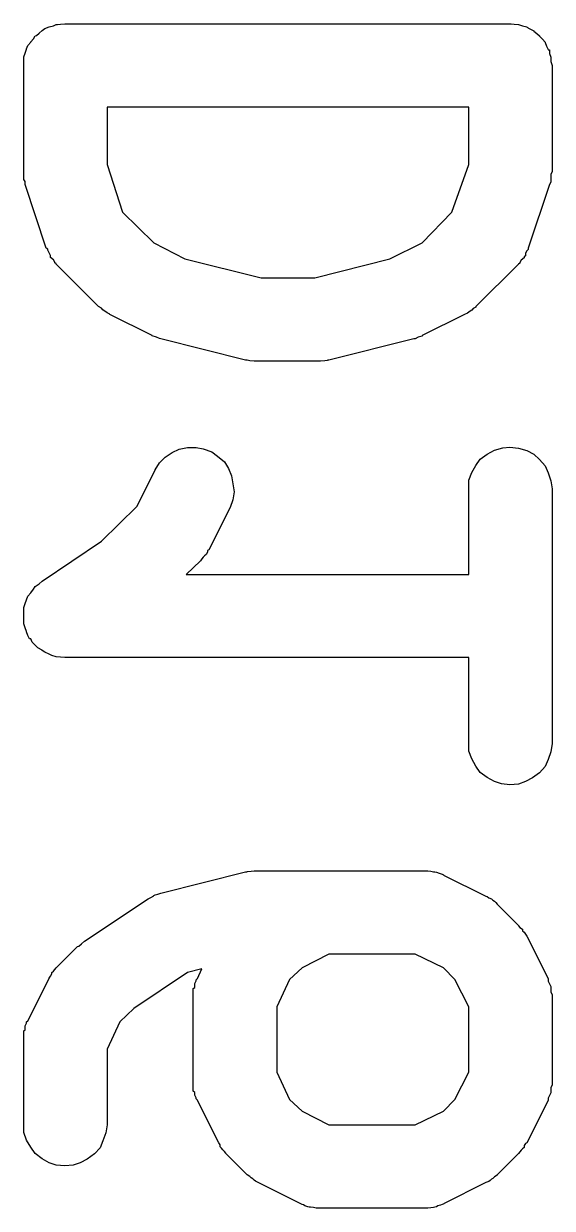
# Model space of a CAD drawing. Extents: x 0.4 to 23, y -16.1 to -0.4.
# Drawn here: x 14.4931 to 14.5305, y -2.0114 to -1.9276 of the extents above; entities that cross this region are included whole.
import ezdxf

# ---------------------------------------------------------------- set-up
doc = ezdxf.new("R2010")
doc.units = 0
doc.header["$MEASUREMENT"] = 0
doc.layers.add('BLACK', color=7, linetype='CONTINUOUS')

msp = doc.modelspace()

# ---------------------------------------------------------------- linework, layer by layer
at = {"layer": 'BLACK', "linetype": 'CONTINUOUS'}
for p, q in [((14.4944, -1.92803), (14.4946, -1.9279)), ((14.4946, -1.9279), (14.4949, -1.92777)), ((14.4949, -1.92777), (14.4952, -1.92769)), ((14.4949, -1.92777), (14.4949, -1.92777)), ((14.4949, -1.92777), (14.4949, -1.92777)), ((14.4952, -1.92769), (14.4954, -1.92761)), ((14.4954, -1.92761), (14.4955, -1.92761)), ((14.4955, -1.9276), (14.4957, -1.92758)), ((14.4955, -1.92761), (14.4955, -1.9276)), ((14.4957, -1.92758), (14.496, -1.92755)), ((14.496, -1.92755), (14.5275, -1.92755)), ((14.5275, -1.92755), (14.5275, -1.92755)), ((14.5275, -1.92755), (14.5275, -1.92755)), ((14.5275, -1.92755), (14.5276, -1.92755)), ((14.5275, -1.92755), (14.5275, -1.92755)), ((14.5276, -1.92755), (14.5278, -1.92758)), ((14.5278, -1.92758), (14.5281, -1.92761)), ((14.5281, -1.92761), (14.5281, -1.92761)), ((14.5281, -1.92761), (14.5281, -1.92761)), ((14.5281, -1.92761), (14.5284, -1.9277)), ((14.5284, -1.9277), (14.5287, -1.92778)), ((14.5287, -1.92778), (14.5287, -1.92779)), ((14.5287, -1.92779), (14.5287, -1.92779)), ((14.5287, -1.92779), (14.5289, -1.92792)), ((14.5289, -1.92792), (14.5292, -1.92805)), ((14.4934, -1.9291), (14.4936, -1.92885)), ((14.4936, -1.92883), (14.4938, -1.92862)), ((14.4936, -1.92884), (14.4936, -1.92883)), ((14.4936, -1.92885), (14.4936, -1.92884)), ((14.4938, -1.92862), (14.4939, -1.92841)), ((14.4939, -1.9284), (14.494, -1.92839)), ((14.4939, -1.92841), (14.4939, -1.9284)), ((14.494, -1.92839), (14.4942, -1.92822)), ((14.4942, -1.92822), (14.4944, -1.92804)), ((14.4944, -1.92804), (14.4944, -1.92803)), ((14.4944, -1.92804), (14.4944, -1.92804)), ((14.5292, -1.92805), (14.5292, -1.92806)), ((14.5292, -1.92806), (14.5292, -1.92807)), ((14.5292, -1.92807), (14.5294, -1.92825)), ((14.5294, -1.92825), (14.5296, -1.92842)), ((14.5296, -1.92842), (14.5296, -1.92843)), ((14.5296, -1.92843), (14.5296, -1.92844)), ((14.5296, -1.92844), (14.5298, -1.92865)), ((14.5298, -1.92865), (14.53, -1.92887)), ((14.4931, -1.92989), (14.4932, -1.92963)), ((14.4932, -1.92963), (14.4933, -1.92936)), ((14.4933, -1.92934), (14.4934, -1.9291)), ((14.4933, -1.92935), (14.4933, -1.92934)), ((14.4933, -1.92936), (14.4933, -1.92935)), ((14.53, -1.92887), (14.53, -1.92888)), ((14.53, -1.92888), (14.53, -1.92889)), ((14.53, -1.92889), (14.5301, -1.92913)), ((14.5301, -1.92913), (14.5302, -1.92938)), ((14.5302, -1.92938), (14.5302, -1.92939)), ((14.5302, -1.92939), (14.5303, -1.9294)), ((14.5303, -1.9294), (14.5303, -1.92966)), ((14.5303, -1.92966), (14.5304, -1.92993)), ((14.4931, -1.9299), (14.4931, -1.92989)), ((14.4931, -1.92991), (14.4931, -1.9299)), ((14.4931, -1.93018), (14.4931, -1.92991)), ((14.4931, -1.93046), (14.4931, -1.93018)), ((14.4931, -1.93048), (14.4931, -1.93046)), ((14.4931, -1.9305), (14.4931, -1.93048)), ((14.4931, -1.93048), (14.4931, -1.93048)), ((14.4931, -1.93048), (14.4931, -1.93048)), ((14.4931, -1.938), (14.4931, -1.9305)), ((14.5304, -1.92993), (14.5304, -1.92994)), ((14.5304, -1.92994), (14.5304, -1.92995)), ((14.5304, -1.92995), (14.5304, -1.93023)), ((14.5304, -1.93023), (14.5305, -1.9305)), ((14.5305, -1.9305), (14.5305, -1.938)), ((14.499, -1.93346), (14.499, -1.93752)), ((14.5246, -1.93346), (14.499, -1.93346)), ((14.5246, -1.93752), (14.5246, -1.93346)), ((14.4931, -1.93817), (14.4931, -1.938)), ((14.499, -1.93752), (14.5001, -1.94091)), ((14.5234, -1.94091), (14.5246, -1.93752)), ((14.5305, -1.93804), (14.5304, -1.93821)), ((14.5305, -1.938), (14.5305, -1.93804)), ((14.4931, -1.93833), (14.4931, -1.93817)), ((14.4931, -1.93845), (14.4931, -1.93833)), ((14.4931, -1.93858), (14.4931, -1.93845)), ((14.4932, -1.93873), (14.4931, -1.93858)), ((14.4932, -1.9389), (14.4932, -1.93873)), ((14.4932, -1.93894), (14.4932, -1.9389)), ((14.5304, -1.93877), (14.5303, -1.93894)), ((14.5304, -1.93821), (14.5304, -1.93837)), ((14.5304, -1.93837), (14.5304, -1.93849)), ((14.5304, -1.93849), (14.5304, -1.93862)), ((14.5304, -1.93862), (14.5304, -1.93877)), ((14.4947, -1.94344), (14.4932, -1.93894)), ((14.5303, -1.93894), (14.5288, -1.94344)), ((14.5001, -1.94091), (14.5023, -1.94307)), ((14.5213, -1.94307), (14.5234, -1.94091)), ((14.5023, -1.94307), (14.5045, -1.94421)), ((14.519, -1.94421), (14.5213, -1.94307)), ((14.4948, -1.94351), (14.4947, -1.94344)), ((14.4948, -1.9436), (14.4948, -1.94351)), ((14.4949, -1.94378), (14.4948, -1.9436)), ((14.495, -1.94396), (14.4949, -1.94378)), ((14.495, -1.94403), (14.495, -1.94396)), ((14.5287, -1.94364), (14.5286, -1.94381)), ((14.5286, -1.94381), (14.5286, -1.944)), ((14.5288, -1.94355), (14.5287, -1.94364)), ((14.5288, -1.94344), (14.5288, -1.94347)), ((14.5288, -1.94347), (14.5288, -1.94355)), ((14.495, -1.94411), (14.495, -1.94403)), ((14.4952, -1.94427), (14.495, -1.94411)), ((14.4953, -1.94443), (14.4952, -1.94427)), ((14.4953, -1.94449), (14.4953, -1.94443)), ((14.4954, -1.94456), (14.4953, -1.94449)), ((14.4954, -1.94459), (14.4954, -1.94456)), ((14.4984, -1.94759), (14.4954, -1.94459)), ((14.5045, -1.94421), (14.5099, -1.94555)), ((14.5137, -1.94555), (14.519, -1.94421)), ((14.5281, -1.94459), (14.5251, -1.94759)), ((14.5282, -1.94452), (14.5281, -1.94459)), ((14.5283, -1.9443), (14.5282, -1.94446)), ((14.5282, -1.94446), (14.5282, -1.94452)), ((14.5285, -1.94414), (14.5283, -1.9443)), ((14.5286, -1.944), (14.5285, -1.94407)), ((14.5285, -1.94407), (14.5285, -1.94414)), ((14.5099, -1.94555), (14.5137, -1.94555)), ((14.4986, -1.94769), (14.4984, -1.94759)), ((14.4987, -1.94781), (14.4986, -1.94769)), ((14.4988, -1.94788), (14.4987, -1.94781)), ((14.4989, -1.94795), (14.4988, -1.94788)), ((14.499, -1.94803), (14.4989, -1.94795)), ((14.4992, -1.94812), (14.499, -1.94803)), ((14.4992, -1.94814), (14.4992, -1.94812)), ((14.5022, -1.94964), (14.4992, -1.94814)), ((14.5243, -1.94814), (14.5213, -1.94964)), ((14.5245, -1.94805), (14.5243, -1.94814)), ((14.5246, -1.94798), (14.5245, -1.94805)), ((14.5247, -1.9479), (14.5246, -1.94798)), ((14.5248, -1.94784), (14.5247, -1.9479)), ((14.5249, -1.94772), (14.5248, -1.94784)), ((14.5251, -1.94762), (14.5249, -1.94772)), ((14.5251, -1.94759), (14.5251, -1.94762)), ((14.5022, -1.94965), (14.5022, -1.94964)), ((14.5025, -1.94975), (14.5022, -1.94965)), ((14.5022, -1.94965), (14.5022, -1.94965)), ((14.5027, -1.94985), (14.5025, -1.94975)), ((14.521, -1.94976), (14.5208, -1.94986)), ((14.5213, -1.94967), (14.521, -1.94976)), ((14.5213, -1.94964), (14.5213, -1.94966)), ((14.5213, -1.94966), (14.5213, -1.94966)), ((14.5213, -1.94966), (14.5213, -1.94967)), ((14.5028, -1.94986), (14.5027, -1.94985)), ((14.5027, -1.94985), (14.5027, -1.94985)), ((14.5028, -1.94987), (14.5028, -1.94986)), ((14.5088, -1.95137), (14.5028, -1.94987)), ((14.5207, -1.94987), (14.5147, -1.95137)), ((14.5208, -1.94986), (14.5207, -1.94986)), ((14.5207, -1.94986), (14.5207, -1.94987)), ((14.5089, -1.95137), (14.5088, -1.95137)), ((14.5089, -1.95139), (14.5089, -1.95137)), ((14.5091, -1.95142), (14.5089, -1.95139)), ((14.5094, -1.95145), (14.5091, -1.95142)), ((14.5095, -1.95145), (14.5094, -1.95145)), ((14.5094, -1.95145), (14.5094, -1.95145)), ((14.514, -1.95145), (14.5095, -1.95145)), ((14.5095, -1.95145), (14.5095, -1.95145)), ((14.5141, -1.95145), (14.514, -1.95145)), ((14.5144, -1.95142), (14.5141, -1.95145)), ((14.5141, -1.95145), (14.5141, -1.95145)), ((14.5146, -1.9514), (14.5144, -1.95142)), ((14.5147, -1.95137), (14.5146, -1.95138)), ((14.5146, -1.95138), (14.5146, -1.9514)), ((14.5147, -1.95137), (14.5147, -1.95137)), ((14.5031, -1.95824), (14.5036, -1.95792)), ((14.5036, -1.95792), (14.5041, -1.95769)), ((14.5041, -1.95769), (14.5047, -1.95757)), ((14.5047, -1.95757), (14.5053, -1.95756)), ((14.5053, -1.95756), (14.5058, -1.95766)), ((14.5058, -1.95766), (14.5064, -1.95787)), ((14.5064, -1.95787), (14.5068, -1.95818)), ((14.5068, -1.95818), (14.5073, -1.95858)), ((14.5254, -1.95839), (14.5259, -1.95803)), ((14.5259, -1.95803), (14.5264, -1.95776)), ((14.5264, -1.95776), (14.527, -1.9576)), ((14.527, -1.9576), (14.5275, -1.95755)), ((14.5275, -1.95755), (14.5281, -1.95761)), ((14.5281, -1.95761), (14.5287, -1.95778)), ((14.5287, -1.95778), (14.5292, -1.95805)), ((14.5292, -1.95805), (14.5296, -1.95842)), ((14.5024, -1.95914), (14.5027, -1.95866)), ((14.5027, -1.95866), (14.5031, -1.95824)), ((14.5073, -1.95858), (14.5076, -1.95905)), ((14.5076, -1.95905), (14.5078, -1.95958)), ((14.5248, -1.95934), (14.5251, -1.95883)), ((14.5251, -1.95883), (14.5254, -1.95839)), ((14.5296, -1.95842), (14.53, -1.95887)), ((14.53, -1.95887), (14.5302, -1.95937)), ((14.5011, -1.96175), (14.5024, -1.95918)), ((14.5024, -1.95918), (14.5024, -1.95914)), ((14.5078, -1.95958), (14.5079, -1.96014)), ((14.5246, -1.95989), (14.5248, -1.95934)), ((14.5246, -1.96046), (14.5246, -1.95989)), ((14.5302, -1.95937), (14.5304, -1.95993)), ((14.5079, -1.96014), (14.508, -1.96071)), ((14.508, -1.96071), (14.5079, -1.96128)), ((14.5246, -1.9605), (14.5246, -1.96046)), ((14.5246, -1.96655), (14.5246, -1.9605)), ((14.5304, -1.95993), (14.5305, -1.9605)), ((14.5305, -1.9605), (14.5305, -1.9785)), ((14.5079, -1.96128), (14.5077, -1.96182)), ((14.4986, -1.9642), (14.5011, -1.96175)), ((14.5077, -1.96182), (14.5062, -1.96482)), ((14.4944, -1.96704), (14.4986, -1.9642)), ((14.5062, -1.96482), (14.5061, -1.96486)), ((14.5061, -1.96486), (14.5061, -1.96499)), ((14.5056, -1.96559), (14.5046, -1.96655)), ((14.5057, -1.96546), (14.5056, -1.96559)), ((14.5058, -1.96534), (14.5057, -1.96546)), ((14.5059, -1.96524), (14.5058, -1.96534)), ((14.506, -1.96514), (14.5059, -1.96524)), ((14.5061, -1.96499), (14.506, -1.96514)), ((14.5046, -1.96655), (14.5246, -1.96655)), ((14.4938, -1.96761), (14.4939, -1.96741)), ((14.4939, -1.9674), (14.4942, -1.96722)), ((14.4939, -1.96741), (14.4939, -1.9674)), ((14.4939, -1.9674), (14.4939, -1.9674)), ((14.4942, -1.96722), (14.4944, -1.96704)), ((14.4933, -1.96835), (14.4934, -1.96809)), ((14.4934, -1.96809), (14.4936, -1.96785)), ((14.4936, -1.96785), (14.4938, -1.96761)), ((14.4936, -1.96785), (14.4936, -1.96785)), ((14.4936, -1.96785), (14.4936, -1.96785)), ((14.4931, -1.9689), (14.4932, -1.96862)), ((14.4931, -1.96891), (14.4931, -1.9689)), ((14.4931, -1.9692), (14.4931, -1.96891)), ((14.4931, -1.96891), (14.4931, -1.96891)), ((14.4932, -1.96862), (14.4933, -1.96836)), ((14.4933, -1.96836), (14.4933, -1.96835)), ((14.4933, -1.96836), (14.4933, -1.96836)), ((14.4931, -1.96948), (14.4931, -1.9692)), ((14.4931, -1.96977), (14.4931, -1.96948)), ((14.4931, -1.96948), (14.4931, -1.96948)), ((14.4931, -1.96948), (14.4931, -1.96948)), ((14.4931, -1.97005), (14.4931, -1.96977)), ((14.4931, -1.97006), (14.4931, -1.97005)), ((14.4931, -1.97005), (14.4931, -1.97005)), ((14.4932, -1.97033), (14.4931, -1.97006)), ((14.4933, -1.9706), (14.4932, -1.97033)), ((14.4933, -1.97061), (14.4933, -1.9706)), ((14.4934, -1.97087), (14.4933, -1.97061)), ((14.4933, -1.97061), (14.4933, -1.97061)), ((14.4935, -1.97111), (14.4934, -1.97087)), ((14.4936, -1.97112), (14.4935, -1.97111)), ((14.4937, -1.97135), (14.4936, -1.97112)), ((14.4936, -1.97112), (14.4936, -1.97112)), ((14.4939, -1.97156), (14.4937, -1.97135)), ((14.4939, -1.97157), (14.4939, -1.97156)), ((14.4941, -1.97175), (14.4939, -1.97157)), ((14.4939, -1.97157), (14.4939, -1.97157)), ((14.4944, -1.97193), (14.4941, -1.97175)), ((14.4944, -1.97194), (14.4944, -1.97193)), ((14.4946, -1.97207), (14.4944, -1.97194)), ((14.4944, -1.97194), (14.4944, -1.97194)), ((14.4949, -1.97221), (14.4946, -1.97207)), ((14.4951, -1.9723), (14.4949, -1.97221)), ((14.4949, -1.97221), (14.4949, -1.97221)), ((14.4949, -1.97221), (14.4949, -1.97221)), ((14.4954, -1.97239), (14.4951, -1.9723)), ((14.4957, -1.97242), (14.4954, -1.97239)), ((14.4954, -1.97239), (14.4954, -1.97239)), ((14.4954, -1.97239), (14.4954, -1.97239)), ((14.496, -1.97245), (14.4957, -1.97242)), ((14.5246, -1.97245), (14.496, -1.97245)), ((14.496, -1.97245), (14.496, -1.97245)), ((14.496, -1.97245), (14.496, -1.97245)), ((14.496, -1.97245), (14.496, -1.97245)), ((14.496, -1.97245), (14.496, -1.97245)), ((14.5246, -1.9785), (14.5246, -1.97245)), ((14.5246, -1.97907), (14.5246, -1.9785)), ((14.5248, -1.97962), (14.5246, -1.97907)), ((14.5304, -1.97911), (14.5302, -1.97966)), ((14.5305, -1.97854), (14.5304, -1.97911)), ((14.5305, -1.9785), (14.5305, -1.97854)), ((14.5251, -1.98013), (14.5248, -1.97962)), ((14.5302, -1.97966), (14.53, -1.98017)), ((14.5254, -1.98058), (14.5251, -1.98013)), ((14.5259, -1.98094), (14.5254, -1.98058)), ((14.5296, -1.98061), (14.5291, -1.98097)), ((14.53, -1.98017), (14.5296, -1.98061)), ((14.5264, -1.98122), (14.5259, -1.98094)), ((14.5269, -1.98139), (14.5264, -1.98122)), ((14.5275, -1.98145), (14.5269, -1.98139)), ((14.5281, -1.9814), (14.5275, -1.98145)), ((14.5286, -1.98123), (14.5281, -1.9814)), ((14.5291, -1.98097), (14.5286, -1.98123)), ((14.5089, -1.9876), (14.5092, -1.98758)), ((14.5092, -1.98758), (14.5094, -1.98754)), ((14.5094, -1.98754), (14.5095, -1.98755)), ((14.5095, -1.98755), (14.5095, -1.98754)), ((14.5095, -1.98754), (14.5215, -1.98754)), ((14.5215, -1.98754), (14.5216, -1.98754)), ((14.5216, -1.98754), (14.5216, -1.98755)), ((14.5216, -1.98755), (14.5217, -1.98755)), ((14.5217, -1.98755), (14.5219, -1.98758)), ((14.5219, -1.98758), (14.5221, -1.98761)), ((14.5028, -1.98913), (14.5088, -1.98763)), ((14.5088, -1.98762), (14.5089, -1.98761)), ((14.5088, -1.98763), (14.5088, -1.98762)), ((14.5089, -1.98761), (14.5089, -1.9876)), ((14.5221, -1.98761), (14.5222, -1.98763)), ((14.5222, -1.98763), (14.5223, -1.98765)), ((14.5223, -1.98765), (14.5225, -1.98772)), ((14.5225, -1.98772), (14.5227, -1.98778)), ((14.5227, -1.98778), (14.5228, -1.98782)), ((14.5228, -1.98782), (14.5228, -1.98785)), ((14.5228, -1.98785), (14.5258, -1.98935)), ((14.5023, -1.98929), (14.5024, -1.98925)), ((14.5024, -1.98925), (14.5026, -1.9892)), ((14.5026, -1.9892), (14.5028, -1.98913)), ((14.4974, -1.99254), (14.5019, -1.98954)), ((14.5019, -1.98952), (14.5021, -1.98943)), ((14.5019, -1.98954), (14.5019, -1.98952)), ((14.5021, -1.98943), (14.5023, -1.98932)), ((14.5023, -1.98932), (14.5023, -1.98929)), ((14.5258, -1.98935), (14.5259, -1.98937)), ((14.5259, -1.98937), (14.526, -1.98946)), ((14.526, -1.98946), (14.5262, -1.98954)), ((14.5262, -1.98954), (14.5263, -1.98962)), ((14.5263, -1.98962), (14.5264, -1.98969)), ((14.5264, -1.98969), (14.5265, -1.9898)), ((14.5265, -1.9898), (14.5266, -1.98991)), ((14.5266, -1.98991), (14.5281, -1.99141)), ((14.5281, -1.99141), (14.5281, -1.99144)), ((14.5281, -1.99144), (14.5282, -1.99157)), ((14.5282, -1.99157), (14.5284, -1.99169)), ((14.5284, -1.99169), (14.5284, -1.99179)), ((14.4972, -1.99271), (14.4974, -1.99254)), ((14.5284, -1.99179), (14.5285, -1.99189)), ((14.5285, -1.99189), (14.5286, -1.99203)), ((14.5286, -1.99203), (14.5287, -1.99217)), ((14.5287, -1.99217), (14.5302, -1.99517)), ((14.4954, -1.99441), (14.4969, -1.99291)), ((14.4969, -1.9929), (14.497, -1.99288)), ((14.4969, -1.99291), (14.4969, -1.9929)), ((14.4969, -1.9929), (14.4969, -1.9929)), ((14.4969, -1.9929), (14.4969, -1.9929)), ((14.497, -1.99288), (14.4972, -1.99271)), ((14.5147, -1.99345), (14.5128, -1.99442)), ((14.5208, -1.99345), (14.5147, -1.99345)), ((14.5228, -1.99442), (14.5208, -1.99345)), ((14.4949, -1.99514), (14.495, -1.995)), ((14.4949, -1.99517), (14.4949, -1.99514)), ((14.495, -1.995), (14.4951, -1.99485)), ((14.4951, -1.99476), (14.4952, -1.99465)), ((14.4951, -1.99485), (14.4951, -1.99476)), ((14.4952, -1.99465), (14.4953, -1.99453)), ((14.4953, -1.99453), (14.4954, -1.99441)), ((14.5047, -1.99474), (14.5009, -1.99729)), ((14.5057, -1.99449), (14.5047, -1.99474)), ((14.5054, -1.99517), (14.5057, -1.99449)), ((14.5128, -1.99442), (14.5119, -1.99524)), ((14.5236, -1.99524), (14.5228, -1.99442)), ((14.4934, -1.99817), (14.4949, -1.99517)), ((14.5051, -1.99588), (14.5052, -1.9958)), ((14.5051, -1.99608), (14.5051, -1.99588)), ((14.5052, -1.99552), (14.5053, -1.99533)), ((14.5052, -1.99571), (14.5052, -1.99552)), ((14.5052, -1.9958), (14.5052, -1.99571)), ((14.5053, -1.99526), (14.5054, -1.99517)), ((14.5053, -1.99533), (14.5053, -1.99526)), ((14.5119, -1.99524), (14.511, -1.99719)), ((14.5246, -1.99719), (14.5236, -1.99524)), ((14.5302, -1.99517), (14.5302, -1.99521)), ((14.5302, -1.99521), (14.5302, -1.99529)), ((14.5302, -1.99529), (14.5302, -1.99537)), ((14.5302, -1.99537), (14.5303, -1.99556)), ((14.5303, -1.99556), (14.5304, -1.99575)), ((14.5304, -1.99575), (14.5304, -1.99584)), ((14.5304, -1.99584), (14.5304, -1.99592)), ((14.5304, -1.99592), (14.5304, -1.99612)), ((14.5051, -1.99628), (14.5051, -1.99608)), ((14.5051, -1.99637), (14.5051, -1.99628)), ((14.5051, -1.99645), (14.5051, -1.99637)), ((14.5051, -1.99649), (14.5051, -1.99645)), ((14.5051, -2.00249), (14.5051, -1.99649)), ((14.5304, -1.99612), (14.5305, -1.99632)), ((14.5305, -1.99632), (14.5305, -1.99641)), ((14.5305, -1.99641), (14.5305, -1.99649)), ((14.5305, -1.99649), (14.5305, -2.00249)), ((14.5009, -1.99729), (14.4999, -1.99824)), ((14.511, -1.99719), (14.511, -2.0018)), ((14.5246, -2.0018), (14.5246, -1.99719)), ((14.4932, -1.99852), (14.4933, -1.99833)), ((14.4933, -1.99825), (14.4934, -1.99817)), ((14.4933, -1.99833), (14.4933, -1.99825)), ((14.4999, -1.99824), (14.499, -2.00019)), ((14.4931, -1.99888), (14.4932, -1.9988)), ((14.4931, -1.99908), (14.4931, -1.99888)), ((14.4931, -1.99928), (14.4931, -1.99908)), ((14.4931, -1.99937), (14.4931, -1.99928)), ((14.4932, -1.99871), (14.4932, -1.99852)), ((14.4932, -1.9988), (14.4932, -1.99871)), ((14.4931, -1.99945), (14.4931, -1.99937)), ((14.4931, -1.99949), (14.4931, -1.99945)), ((14.4931, -2.00549), (14.4931, -1.99949)), ((14.499, -2.00019), (14.499, -2.00549)), ((14.511, -2.0018), (14.5119, -2.00374)), ((14.5236, -2.00374), (14.5246, -2.0018)), ((14.5051, -2.00258), (14.5051, -2.00249)), ((14.5051, -2.00267), (14.5051, -2.00258)), ((14.5051, -2.00287), (14.5051, -2.00267)), ((14.5305, -2.00249), (14.5305, -2.00253)), ((14.5305, -2.00253), (14.5305, -2.00262)), ((14.5305, -2.00262), (14.5305, -2.00271)), ((14.5051, -2.00307), (14.5051, -2.00287)), ((14.5051, -2.00315), (14.5051, -2.00307)), ((14.5052, -2.00324), (14.5051, -2.00315)), ((14.5052, -2.00343), (14.5052, -2.00324)), ((14.5053, -2.00362), (14.5052, -2.00343)), ((14.5303, -2.00346), (14.5302, -2.00366)), ((14.5304, -2.00328), (14.5303, -2.00346)), ((14.5305, -2.00271), (14.5304, -2.00291)), ((14.5304, -2.00291), (14.5304, -2.00311)), ((14.5304, -2.00311), (14.5304, -2.00319)), ((14.5304, -2.00319), (14.5304, -2.00328)), ((14.5053, -2.0037), (14.5053, -2.00362)), ((14.5054, -2.00378), (14.5053, -2.0037)), ((14.5054, -2.00381), (14.5054, -2.00378)), ((14.5069, -2.00681), (14.5054, -2.00381)), ((14.5119, -2.00374), (14.5128, -2.00457)), ((14.5228, -2.00457), (14.5236, -2.00374)), ((14.5302, -2.00381), (14.5287, -2.00681)), ((14.5302, -2.00366), (14.5302, -2.00373)), ((14.5302, -2.00373), (14.5302, -2.00381)), ((14.5128, -2.00457), (14.5147, -2.00554)), ((14.5208, -2.00554), (14.5228, -2.00457)), ((14.4931, -2.00607), (14.4931, -2.00549)), ((14.499, -2.00553), (14.4989, -2.00611)), ((14.499, -2.00549), (14.499, -2.00553)), ((14.5147, -2.00554), (14.5208, -2.00554)), ((14.4933, -2.00662), (14.4931, -2.00607)), ((14.4936, -2.00713), (14.4933, -2.00662)), ((14.4987, -2.00666), (14.4985, -2.00716)), ((14.4989, -2.00611), (14.4987, -2.00666)), ((14.507, -2.00695), (14.5069, -2.00681)), ((14.5286, -2.00685), (14.5285, -2.00699)), ((14.5287, -2.00681), (14.5286, -2.00685)), ((14.4939, -2.00757), (14.4936, -2.00713)), ((14.4944, -2.00794), (14.4939, -2.00757)), ((14.4981, -2.0076), (14.4976, -2.00796)), ((14.4985, -2.00716), (14.4981, -2.0076)), ((14.507, -2.0071), (14.507, -2.00695)), ((14.5071, -2.0072), (14.507, -2.0071)), ((14.5072, -2.0073), (14.5071, -2.0072)), ((14.5073, -2.00742), (14.5072, -2.0073)), ((14.5074, -2.00755), (14.5073, -2.00742)), ((14.5074, -2.00758), (14.5074, -2.00755)), ((14.5089, -2.00908), (14.5074, -2.00758)), ((14.5281, -2.00758), (14.5266, -2.00908)), ((14.5282, -2.00745), (14.5281, -2.00758)), ((14.5283, -2.00733), (14.5282, -2.00745)), ((14.5284, -2.00723), (14.5283, -2.00733)), ((14.5285, -2.00714), (14.5284, -2.00723)), ((14.5285, -2.00699), (14.5285, -2.00714)), ((14.4949, -2.00822), (14.4944, -2.00794)), ((14.4954, -2.00839), (14.4949, -2.00822)), ((14.496, -2.00845), (14.4954, -2.00839)), ((14.4966, -2.00839), (14.496, -2.00845)), ((14.4971, -2.00823), (14.4966, -2.00839)), ((14.4976, -2.00796), (14.4971, -2.00823)), ((14.5091, -2.00919), (14.5089, -2.00908)), ((14.5092, -2.0093), (14.5091, -2.00919)), ((14.5093, -2.00937), (14.5092, -2.0093)), ((14.5094, -2.00945), (14.5093, -2.00937)), ((14.5262, -2.00939), (14.5261, -2.00947)), ((14.5263, -2.00933), (14.5262, -2.00939)), ((14.5264, -2.00921), (14.5263, -2.00933)), ((14.5266, -2.00911), (14.5264, -2.00921)), ((14.5266, -2.00908), (14.5266, -2.00911)), ((14.5095, -2.00953), (14.5094, -2.00945)), ((14.5097, -2.00962), (14.5095, -2.00953)), ((14.5097, -2.00963), (14.5097, -2.00962)), ((14.5127, -2.01113), (14.5097, -2.00963)), ((14.5258, -2.00963), (14.5228, -2.01113)), ((14.526, -2.00955), (14.5258, -2.00963)), ((14.5261, -2.00947), (14.526, -2.00955)), ((14.5128, -2.01117), (14.5127, -2.01113)), ((14.5129, -2.01121), (14.5128, -2.01117)), ((14.513, -2.01127), (14.5129, -2.01121)), ((14.5132, -2.01134), (14.513, -2.01127)), ((14.5133, -2.01136), (14.5132, -2.01134)), ((14.5134, -2.01138), (14.5133, -2.01136)), ((14.5136, -2.0114), (14.5134, -2.01138)), ((14.5138, -2.01144), (14.5136, -2.0114)), ((14.5139, -2.01144), (14.5138, -2.01144)), ((14.514, -2.01145), (14.5139, -2.01144)), ((14.5215, -2.01145), (14.514, -2.01145)), ((14.514, -2.01145), (14.514, -2.01145)), ((14.5216, -2.01144), (14.5215, -2.01145)), ((14.5217, -2.01144), (14.5216, -2.01144)), ((14.5219, -2.01141), (14.5217, -2.01144)), ((14.5221, -2.01139), (14.5219, -2.01141)), ((14.5222, -2.01136), (14.5221, -2.01139)), ((14.5223, -2.01135), (14.5222, -2.01136)), ((14.5224, -2.01128), (14.5223, -2.01135)), ((14.5226, -2.01122), (14.5224, -2.01128)), ((14.5227, -2.01118), (14.5226, -2.01122)), ((14.5228, -2.01115), (14.5227, -2.01118)), ((14.5228, -2.01113), (14.5228, -2.01115))]:
    msp.add_line(p, q, dxfattribs=at)

doc.saveas('drawing.dxf')
